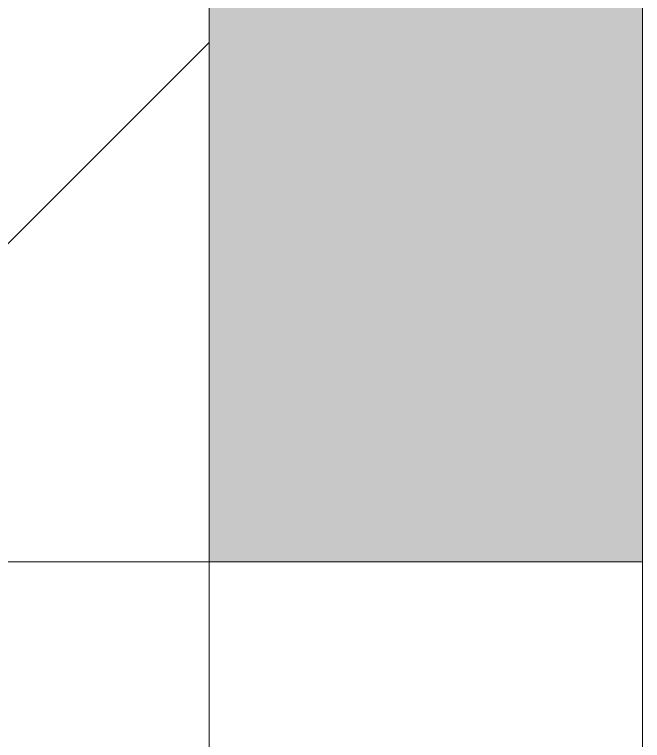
# Model space of a CAD drawing. Header units: millimetres. Extents: x -164500 to 426394, y -23753 to 102118.
# Drawn here: x 148873.15 to 148902.12, y 81851.11 to 81884.61 of the extents above; entities that cross this region are included whole.
import ezdxf

# ---------------------------------------------------------------- set-up
doc = ezdxf.new("R2010")
doc.units = ezdxf.units.MM
doc.linetypes.add('Осевая', pattern=[6350, 1270, -952.5, 3175, -952.5])
for name, color, linetype, lineweight in [('A-FLOR', 7, 'Continuous', 9), ('A-WALL', 7, 'Continuous', 5), ('I-WALL', 7, 'Continuous', 5), ('Оси-2', 7, 'Осевая', 9)]:
    doc.layers.add(name, color=color, linetype=linetype, lineweight=lineweight)
doc.layers.add('A-WALL-1', color=9, linetype='Continuous', lineweight=5, true_color=0x808080)

# ---------------------------------------------------------------- blocks, each defined once
blk = doc.blocks.new('2floor')
at = {"layer": 'I-WALL'}
h = blk.add_hatch(dxfattribs=at)
h.set_pattern_fill('FP_1', color=256, style=0, pattern_type=2)
h.set_pattern_definition([(45, (148772.1233852052, 0), (-114.0492527375783, 114.0492527375783), []), (45, (148886.1723852052, 0), (-114.0492527375783, 114.0492527375783), [201.612, -40.322, 6.706, -33.617])])
h.paths.add_polyline_path([(148662.1233673239, -100.0000000016579), (148882.1233673239, -100.0000000016579), (148882.1233673239, 5220.000093750556), (148662.1233673238, 5220.000093750556), (148662.1233673239, 594.2323737272662)])
h.paths.add_polyline_path([(148662.1233673238, 7320.000093750555), (148882.1233673239, 7320.000093750555), (148882.1233628733, 7900.000005334789), (148662.1233852063, 7900.000005334789), (148662.1233852063, 7773.19010144044)])
h = blk.add_hatch(dxfattribs=at)
h.set_pattern_fill('FP_191', color=256, style=0, pattern_type=2)
h.set_pattern_definition([(0, (148772.1233852052, 0), (243.84, 60.96), [20.117, -162.763, 20.117, -162.763, -975.36]), (0, (148772.1233852052, 0), (243.84, 60.96), [-365.76, 20.117, -345.643, 20.117, -162.763, -426.72]), (0, (148772.1233852052, 0), (243.84, 60.96), [-914.4, 20.117, -101.803, 20.117, -284.683]), (120, (148863.5633852052, 30.48), (-174.7129086146993, 180.6916344587976), [20.11699999999999, -162.7629999999999, 20.11699999999999, -162.7629999999999, -975.3599999999998]), (120, (148863.5633852052, 30.48), (-174.7129086146993, 180.6916344587976), [-365.7599999999999, 20.11699999999999, -345.6429999999999, 20.11699999999999, -162.7629999999999, -426.7199999999999]), (120, (148863.5633852052, 30.48), (-174.7129086146993, 180.6916344587976), [-914.3999999999997, 20.11699999999999, -101.803, 20.11699999999999, -284.6829999999999]), (240, (148894.0433852052, 152.4), (-69.12709138530056, -241.6516344587975), [20.117, -162.763, 20.117, -162.763, -975.36]), (240, (148894.0433852052, 152.4), (-69.12709138530056, -241.6516344587975), [-365.76, 20.117, -345.643, 20.117, -162.763, -426.72]), (240, (148894.0433852052, 152.4), (-69.12709138530056, -241.6516344587975), [-914.4, 20.117, -101.803, 20.117, -284.683])])
h.paths.add_polyline_path([(148882.1233852061, 119.9999999981882), (148902.1233673239, 119.9999999981882), (148902.1233673239, 5219.999999998206), (148882.1233852061, 5219.999999998206), (148882.1233852061, 139.9995870822179)])
h.paths.add_polyline_path([(148882.1233673239, 7320.000093750555), (148902.1233673239, 7320.000093750555), (148902.1233673239, 7659.000005334784), (148882.1233673239, 7659.772085109195)])
at = {"layer": 'A-FLOR'}
blk.add_line((148902.1233673239, 5519.999999998197), (148902.1233673239, 7659.000005334783), dxfattribs=at)
at = {"layer": 'A-WALL'}
blk.add_line((148882.1233673239, 7680.000005334782), (148882.1233673239, 7320.000093750547), dxfattribs=at)
at = {"layer": 'A-WALL-1'}
blk.add_line((148512.1233673239, 7320.000093750547), (148902.1233673239, 7320.000093750547), dxfattribs=at)
at = {"layer": 'Оси-2'}
blk.add_line((148882.1233852061, 3093.741409300402), (148882.1233852061, 10379.99999525624), dxfattribs=at)

msp = doc.modelspace()

# ---------------------------------------------------------------- block references
msp.add_blockref('2floor', (-2.619344741106033e-09, 74539.35844731811))

doc.saveas('drawing.dxf')
